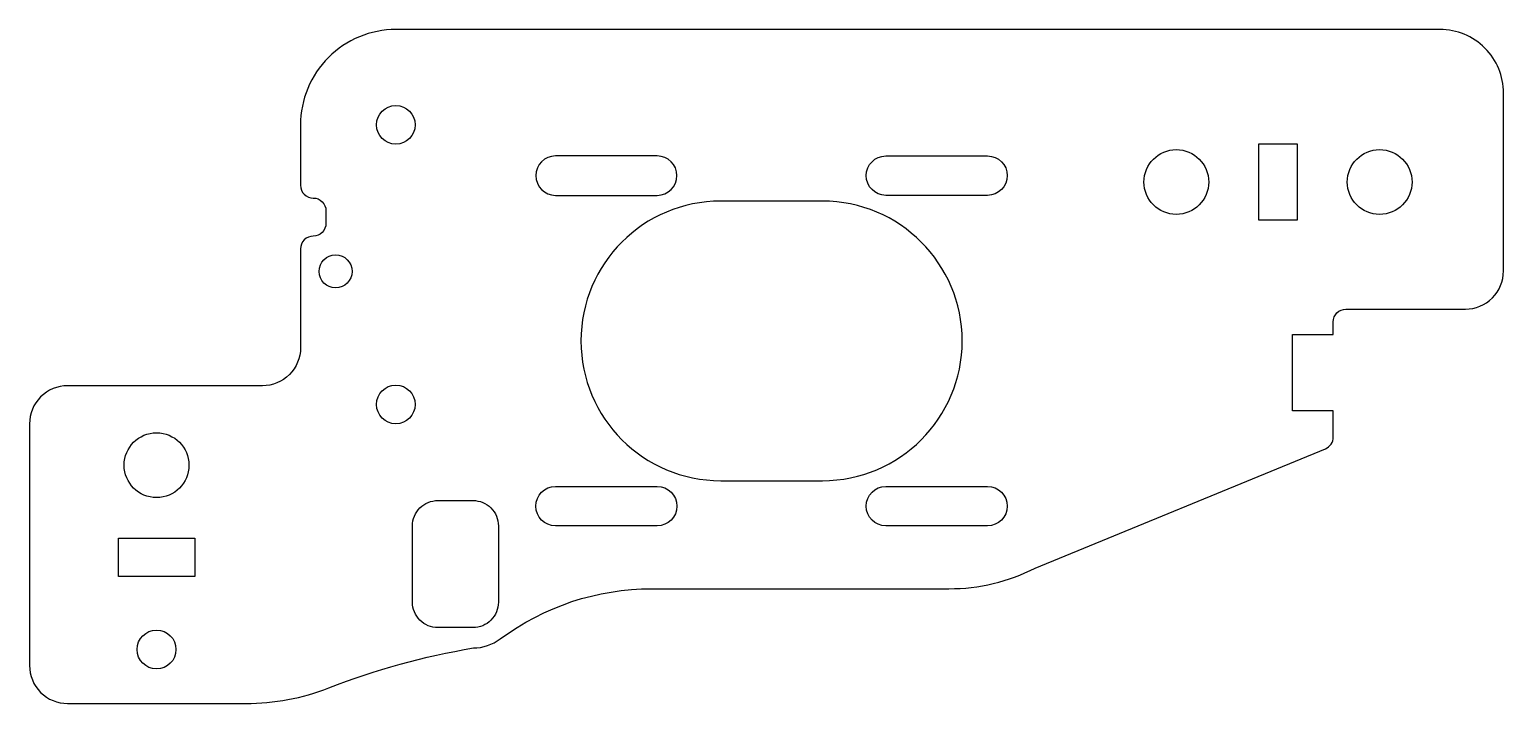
# Model space of a CAD drawing. Header units: millimetres. Extents: x -78 to 38, y 317 to 370.
import ezdxf

# ---------------------------------------------------------------- set-up
doc = ezdxf.new("R2010")
doc.units = ezdxf.units.MM
doc.layers.get('0').update_dxf_attribs({"linetype": 'CONTINUOUS'})

msp = doc.modelspace()

# ---------------------------------------------------------------- linework, layer by layer
for points in [[(1.14, 327.65), (23.98, 337.04, 0.304034), (24.6, 337.97), (24.6, 340.03), (21.4, 340.03), (21.4, 346.03), (24.6, 346.03), (24.6, 347.03, -0.414214), (25.6, 348.03), (35, 348.03, 0.414214), (38, 351.03), (38, 365.03, 0.414214), (33, 370.03), (-49.17, 370.03, 0.414214), (-56.67, 362.53), (-56.67, 357.77, 0.414214), (-55.67, 356.77, -0.414214), (-54.67, 355.77), (-54.67, 354.77, -0.414214), (-55.67, 353.77, 0.414214), (-56.67, 352.77), (-56.67, 345, -0.414214), (-59.67, 342), (-75, 342, 0.414214), (-78, 339), (-78, 323.4), (-78, 320, 0.414214), (-75, 317), (-60.98, 317, 0.093199), (-54.45, 318.23, -0.051107), (-43.07, 321.37, 0.158572), (-40.95, 322.08, -0.16113), (-29.03, 326.03), (-5.64, 326.03, 0.117944)], [(-28.6, 360.08), (-36.6, 360.08, 1), (-36.6, 356.98), (-28.6, 356.98, 1)], [(-10.6, 360.08), (-2.6, 360.08, -1), (-2.6, 356.98), (-10.6, 356.98, -1)], [(-23.6, 356.53, 1), (-23.6, 334.53), (-15.6, 334.53, 1), (-15.6, 356.53)], [(-43.1, 322.97), (-45.86, 322.97, -0.414214), (-47.86, 324.97), (-47.86, 330.97, -0.414214), (-45.86, 332.97), (-43.1, 332.97, -0.414214), (-41.1, 330.97), (-41.1, 324.97, -0.414214)], [(-36.6, 334.08), (-28.6, 334.08, -1), (-28.6, 330.98), (-36.6, 330.98, -1)], [(-10.6, 334.08), (-2.6, 334.08, -1), (-2.6, 330.98), (-10.6, 330.98, -1)]]:
    msp.add_lwpolyline(points, format="xyb", close=True)
for points in [[(21.75, 355.03), (18.75, 355.03), (18.75, 361.03), (21.75, 361.03)], [(-65, 327), (-71, 327), (-71, 330), (-65, 330)]]:
    msp.add_lwpolyline(points, close=True)
for centre, radius in [((-49.17, 362.53), 1.52), ((12.25, 358.03), 2.55), ((28.25, 358.03), 2.55), ((-53.91, 351), 1.3), ((-49.17, 340.53), 1.52), ((-68, 335.75), 2.55), ((-68, 321.25), 1.53)]:
    msp.add_circle(centre, radius)

doc.saveas('drawing.dxf')
